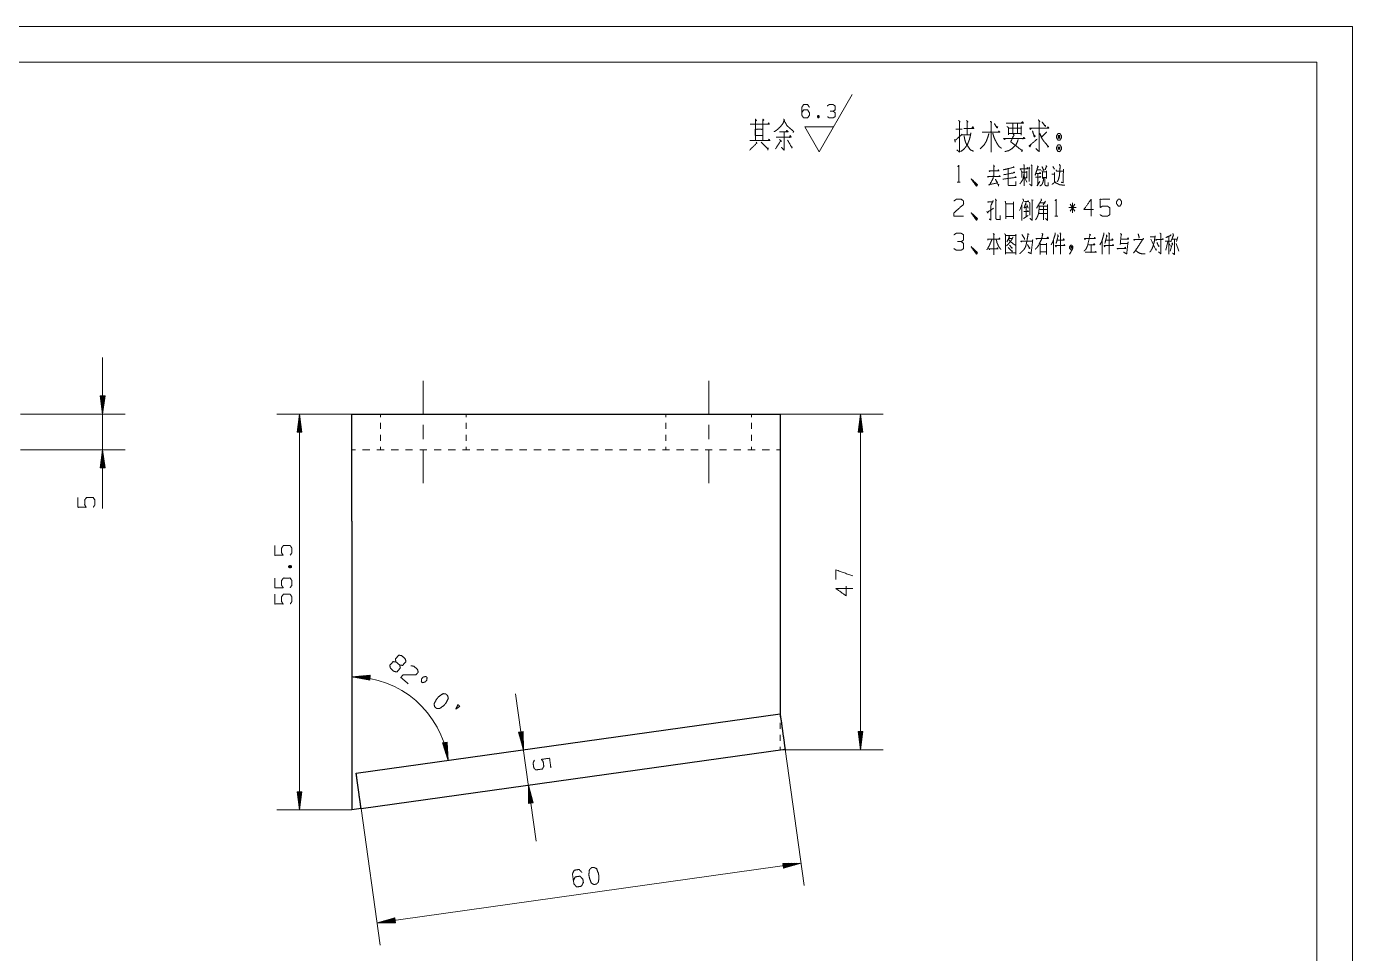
# Paper-space layout 'SHT2' of a CAD drawing. Header units: millimetres. Extents: x 0 to 420, y 0 to 297.
# Drawn here: x 234.2 to 420, y 167.1 to 297 of the extents above; entities that cross this region are included whole.
import ezdxf

# ---------------------------------------------------------------- set-up
doc = ezdxf.new("R2010")
doc.units = ezdxf.units.MM
doc.layers.add('101', color=7, linetype='Continuous', true_color=0xffffff)

psp = doc.layouts.new('SHT2')

# ---------------------------------------------------------------- linework, layer by layer
at = {"layer": '101', "color": 133, "linetype": 'Continuous', "lineweight": 18}
for p, q in [((420, 297), (0, 297)), ((420, 0), (420, 297)), ((415, 292), (25, 292)), ((415, 5), (415, 292))]:
    psp.add_line(p, q, dxfattribs=at)
at = {"layer": '101', "color": 43, "linetype": 'Continuous', "lineweight": 18}
for p, q in [((345.26, 279.45), (349.88, 287.45)), ((345.08, 284.54), (345.21, 284.21)), ((345.26, 279.45), (343.25, 282.95)), ((343.25, 282.95), (347.28, 282.95))]:
    psp.add_line(p, q, dxfattribs=at)
at = {"layer": '101', "color": 72, "linetype": 'Continuous', "lineweight": 18}
for p, q in [((364.4, 282.61), (365.3, 282.61)), ((365.3, 281.82), (366.44, 281.82)), ((374.64, 277.27), (374.78, 277.12)), ((374.69, 277.17), (374.69, 275.3)), ((374.97, 277.62), (375.12, 277.47)), ((378.01, 277.4), (378.22, 277)), ((364.61, 275.17), (365.04, 275.17)), ((373.68, 276.57), (374.36, 276.6)), ((374.04, 275.95), (374.36, 275.17)), ((377.87, 276.32), (378.18, 276.32)), ((373.68, 272.01), (373.68, 269.83)), ((374.25, 271.63), (374.25, 270.36)), ((374.37, 272.06), (374.55, 271.56)), ((375.01, 272.73), (375.26, 272.66)), ((376.12, 271.33), (377.22, 271.33)), ((376.23, 272.31), (376.92, 272.31)), ((377, 272.51), (376.67, 272.03)), ((381.26, 271.61), (380.25, 271.61)), ((381.08, 272.08), (380.43, 271.13)), ((380.43, 272.08), (381.1, 271.13)), ((380.74, 270.88), (380.74, 272.31)), ((373.88, 270.11), (374.53, 270.53)), ((376.08, 270.78), (377.2, 270.78)), ((378.27, 270.41), (378.7, 270.41)), ((369.64, 268), (369.82, 267.85)), ((369.73, 267.9), (369.73, 265.02)), ((394.24, 267.6), (394.24, 265.07)), ((378.11, 267.05), (378.11, 265.07)), ((384.94, 267.05), (384.94, 265.07)), ((391.65, 267.5), (392.32, 267.5)), ((393.77, 266.92), (394.53, 266.92)), ((394.1, 266.87), (393.84, 265.65)), ((394.28, 266.7), (394.49, 266.22)), ((394.76, 266.65), (394.44, 265.52)), ((394.67, 267.2), (395.45, 267.2)), ((394.69, 266.7), (394.83, 266.47)), ((395.27, 266.6), (395.67, 265.5)), ((395.52, 267.5), (395.34, 266.87)), ((270.9, 221.21), (271.32, 221.37))]:
    psp.add_line(p, q, dxfattribs=at)
at = {"layer": '101', "color": 22, "linetype": 'Continuous', "lineweight": 18}
for p, q in [((244.83, 250.62), (244.83, 229.45)), ((245.17, 245.22), (244.5, 245.22)), ((244.5, 245.22), (244.5, 245.19)), ((244.5, 245.22), (244.83, 242.68)), ((244.5, 245.22), (244.5, 245.19)), ((244.55, 245.22), (244.55, 244.8)), ((244.6, 245.22), (244.6, 244.42)), ((244.66, 245.22), (244.66, 244.03)), ((244.71, 245.22), (244.71, 243.65)), ((244.76, 245.22), (244.76, 243.26)), ((244.81, 245.22), (244.81, 242.87)), ((244.83, 242.68), (245.17, 245.22)), ((244.86, 245.22), (244.86, 242.87)), ((244.91, 245.22), (244.91, 243.26)), ((244.96, 245.22), (244.96, 243.65)), ((245.01, 245.22), (245.01, 244.03)), ((245.06, 245.22), (245.06, 244.42)), ((245.11, 245.22), (245.11, 244.8)), ((245.16, 245.22), (245.16, 245.19)), ((245.16, 245.22), (245.16, 245.19)), ((233.34, 242.68), (248.01, 242.68)), ((279.78, 242.68), (269.26, 242.68)), ((272.44, 242.68), (272.1, 240.14)), ((272.31, 240.14), (272.31, 241.72)), ((272.36, 240.14), (272.36, 242.1)), ((272.41, 240.14), (272.41, 242.49)), ((272.44, 187.2), (272.44, 242.68)), ((272.77, 240.14), (272.44, 242.68)), ((272.46, 240.14), (272.46, 242.49)), ((272.51, 240.14), (272.51, 242.1)), ((272.57, 240.14), (272.57, 241.72)), ((339.78, 242.68), (354.24, 242.68)), ((351.07, 242.68), (350.73, 240.14)), ((350.94, 240.14), (350.94, 241.72)), ((350.99, 240.14), (350.99, 242.1)), ((351.04, 240.14), (351.04, 242.49)), ((351.4, 240.14), (351.07, 242.68)), ((351.07, 195.63), (351.07, 242.68)), ((351.09, 240.14), (351.09, 242.49)), ((351.15, 240.14), (351.15, 242.1)), ((351.2, 240.14), (351.2, 241.72)), ((272.1, 240.14), (272.77, 240.14)), ((272.11, 240.14), (272.11, 240.17)), ((272.11, 240.14), (272.11, 240.17)), ((272.16, 240.14), (272.16, 240.56)), ((272.21, 240.14), (272.21, 240.95)), ((272.26, 240.14), (272.26, 241.33)), ((272.62, 240.14), (272.62, 241.33)), ((272.67, 240.14), (272.67, 240.95)), ((272.72, 240.14), (272.72, 240.56)), ((272.77, 240.14), (272.77, 240.17)), ((272.77, 240.14), (272.77, 240.17)), ((350.73, 240.14), (351.4, 240.14)), ((350.74, 240.14), (350.74, 240.17)), ((350.74, 240.14), (350.74, 240.17)), ((350.79, 240.14), (350.79, 240.56)), ((350.84, 240.14), (350.84, 240.95)), ((350.89, 240.14), (350.89, 241.33)), ((351.25, 240.14), (351.25, 241.33)), ((351.3, 240.14), (351.3, 240.95)), ((351.35, 240.14), (351.35, 240.56)), ((351.4, 240.14), (351.4, 240.17)), ((351.4, 240.14), (351.4, 240.17)), ((233.34, 237.68), (248.01, 237.68)), ((244.83, 237.68), (244.5, 235.14)), ((244.66, 235.14), (244.66, 236.33)), ((244.71, 235.14), (244.71, 236.72)), ((244.76, 235.14), (244.76, 237.1)), ((244.81, 235.14), (244.81, 237.49)), ((245.17, 235.14), (244.83, 237.68)), ((244.86, 235.14), (244.86, 237.49)), ((244.91, 235.14), (244.91, 237.1)), ((244.96, 235.14), (244.96, 236.72)), ((245.01, 235.14), (245.01, 236.33)), ((244.5, 235.14), (244.5, 235.17)), ((244.5, 235.14), (244.5, 235.17)), ((244.5, 235.14), (245.17, 235.14)), ((244.55, 235.14), (244.55, 235.56)), ((244.6, 235.14), (244.6, 235.95)), ((245.06, 235.14), (245.06, 235.95)), ((245.11, 235.14), (245.11, 235.56)), ((245.16, 235.14), (245.16, 235.17)), ((245.16, 235.14), (245.16, 235.17)), ((282.34, 206.07), (279.78, 205.86)), ((279.78, 205.86), (282.3, 205.4)), ((282.32, 205.71), (279.97, 205.82)), ((282.32, 205.76), (279.98, 205.87)), ((282.32, 205.81), (280.36, 205.91)), ((282.32, 205.66), (280.36, 205.75)), ((282.31, 205.61), (280.74, 205.69)), ((282.33, 205.87), (280.75, 205.94)), ((282.31, 205.56), (281.12, 205.62)), ((282.33, 205.92), (281.14, 205.97)), ((282.31, 205.51), (281.51, 205.55)), ((282.33, 205.97), (281.53, 206)), ((282.31, 205.46), (281.89, 205.48)), ((282.33, 206.02), (281.92, 206.04)), ((282.3, 205.41), (282.27, 205.41)), ((282.3, 205.41), (282.27, 205.41)), ((282.34, 206.07), (282.3, 206.07)), ((282.34, 206.07), (282.3, 206.07)), ((282.3, 205.4), (282.34, 206.07)), ((302.7, 203.49), (305.6, 182.81)), ((303.78, 198.19), (303.12, 198.09)), ((303.12, 198.09), (303.8, 195.63)), ((303.12, 198.09), (303.13, 198.06)), ((303.12, 198.09), (303.13, 198.06)), ((303.17, 198.1), (303.23, 197.69)), ((303.22, 198.11), (303.34, 197.31)), ((303.27, 198.12), (303.44, 196.94)), ((303.32, 198.12), (303.54, 196.56)), ((303.37, 198.13), (303.65, 196.19)), ((303.42, 198.14), (303.75, 195.81)), ((303.47, 198.14), (303.8, 195.82)), ((303.53, 198.15), (303.8, 196.21)), ((303.58, 198.16), (303.79, 196.6)), ((303.63, 198.17), (303.79, 196.99)), ((303.68, 198.17), (303.79, 197.38)), ((303.73, 198.18), (303.78, 197.77)), ((303.8, 195.63), (303.78, 198.19)), ((303.78, 198.19), (303.78, 198.15)), ((303.78, 198.19), (303.78, 198.15)), ((350.73, 198.17), (351.07, 195.63)), ((351.4, 198.17), (350.73, 198.17)), ((350.74, 198.17), (350.74, 198.14)), ((350.74, 198.17), (350.74, 198.14)), ((350.79, 198.17), (350.79, 197.75)), ((350.84, 198.17), (350.84, 197.37)), ((350.89, 198.17), (350.89, 196.98)), ((350.94, 198.17), (350.94, 196.6)), ((350.99, 198.17), (350.99, 196.21)), ((351.04, 198.17), (351.04, 195.83)), ((351.07, 195.63), (351.4, 198.17)), ((351.09, 198.17), (351.09, 195.83)), ((351.15, 198.17), (351.15, 196.21)), ((351.2, 198.17), (351.2, 196.6)), ((351.25, 198.17), (351.25, 196.98)), ((351.3, 198.17), (351.3, 197.37)), ((351.35, 198.17), (351.35, 197.75)), ((351.4, 198.17), (351.4, 198.14)), ((351.4, 198.17), (351.4, 198.14)), ((293.12, 196.7), (292.46, 196.58)), ((292.46, 196.58), (293.26, 194.14)), ((292.46, 196.58), (292.47, 196.55)), ((292.46, 196.58), (292.47, 196.55)), ((292.51, 196.59), (292.59, 196.18)), ((292.56, 196.6), (292.71, 195.81)), ((292.61, 196.61), (292.83, 195.44)), ((292.66, 196.62), (292.95, 195.07)), ((292.71, 196.62), (293.08, 194.7)), ((292.76, 196.63), (293.2, 194.33)), ((292.81, 196.64), (293.25, 194.34)), ((292.86, 196.65), (293.23, 194.73)), ((292.91, 196.66), (293.2, 195.11)), ((292.96, 196.67), (293.18, 195.5)), ((293.01, 196.68), (293.16, 195.89)), ((293.06, 196.69), (293.14, 196.28)), ((293.11, 196.7), (293.12, 196.67)), ((293.11, 196.7), (293.12, 196.67)), ((293.26, 194.14), (293.12, 196.7)), ((339.78, 195.63), (354.24, 195.63)), ((340.48, 195.73), (343.17, 176.58)), ((272.77, 189.74), (272.1, 189.74)), ((272.1, 189.74), (272.44, 187.2)), ((272.11, 189.74), (272.11, 189.71)), ((272.11, 189.74), (272.11, 189.71)), ((272.16, 189.74), (272.16, 189.32)), ((272.21, 189.74), (272.21, 188.94)), ((272.26, 189.74), (272.26, 188.55)), ((272.31, 189.74), (272.31, 188.16)), ((272.36, 189.74), (272.36, 187.78)), ((272.41, 189.74), (272.41, 187.39)), ((272.44, 187.2), (272.77, 189.74)), ((272.46, 189.74), (272.46, 187.39)), ((272.51, 189.74), (272.51, 187.78)), ((272.57, 189.74), (272.57, 188.16)), ((272.62, 189.74), (272.62, 188.55)), ((272.67, 189.74), (272.67, 188.94)), ((272.72, 189.74), (272.72, 189.32)), ((272.77, 189.74), (272.77, 189.71)), ((272.77, 189.74), (272.77, 189.71)), ((305.18, 188.2), (304.5, 190.67)), ((304.5, 190.67), (304.52, 188.11)), ((304.83, 188.15), (304.5, 190.48)), ((304.78, 188.15), (304.5, 190.09)), ((304.73, 188.14), (304.51, 189.7)), ((304.88, 188.16), (304.55, 190.49)), ((304.93, 188.17), (304.66, 190.11)), ((304.98, 188.18), (304.76, 189.74)), ((304.68, 188.13), (304.51, 189.31)), ((304.63, 188.13), (304.51, 188.92)), ((304.58, 188.12), (304.52, 188.53)), ((304.52, 188.11), (305.18, 188.2)), ((304.53, 188.11), (304.52, 188.14)), ((304.53, 188.11), (304.52, 188.14)), ((305.03, 188.18), (304.86, 189.36)), ((305.08, 188.19), (304.97, 188.99)), ((305.13, 188.2), (305.07, 188.61)), ((305.18, 188.2), (305.18, 188.24)), ((305.18, 188.2), (305.18, 188.24)), ((279.78, 187.2), (269.26, 187.2)), ((281.06, 187.38), (283.75, 168.23)), ((283.31, 171.37), (342.73, 179.72)), ((342.73, 179.72), (340.17, 179.7)), ((340.17, 179.7), (340.2, 179.7)), ((340.17, 179.7), (340.26, 179.04)), ((340.17, 179.7), (340.2, 179.7)), ((340.17, 179.65), (340.59, 179.7)), ((340.18, 179.6), (340.98, 179.71)), ((340.19, 179.54), (341.37, 179.71)), ((340.2, 179.44), (342.14, 179.72)), ((340.2, 179.49), (341.76, 179.71)), ((340.21, 179.39), (342.53, 179.72)), ((340.22, 179.34), (342.54, 179.67)), ((340.22, 179.29), (342.17, 179.57)), ((340.23, 179.24), (341.79, 179.46)), ((340.24, 179.19), (341.42, 179.36)), ((340.24, 179.14), (341.04, 179.25)), ((340.25, 179.09), (340.67, 179.15)), ((340.26, 179.04), (342.73, 179.72)), ((340.26, 179.04), (340.29, 179.05)), ((340.26, 179.04), (340.29, 179.05)), ((285.78, 172.06), (283.31, 171.37)), ((283.31, 171.37), (285.87, 171.39)), ((285.82, 171.75), (283.5, 171.42)), ((285.83, 171.7), (283.51, 171.37)), ((285.82, 171.8), (283.87, 171.53)), ((285.84, 171.65), (283.9, 171.38)), ((285.81, 171.85), (284.25, 171.63)), ((285.85, 171.6), (284.29, 171.38)), ((285.8, 171.9), (284.62, 171.74)), ((285.85, 171.55), (284.67, 171.38)), ((285.8, 171.95), (285, 171.84)), ((285.86, 171.5), (285.06, 171.39)), ((285.79, 172), (285.37, 171.94)), ((285.87, 171.45), (285.45, 171.39)), ((285.78, 172.05), (285.75, 172.05)), ((285.78, 172.05), (285.75, 172.05)), ((285.87, 171.39), (285.78, 172.06)), ((285.87, 171.4), (285.84, 171.39)), ((285.87, 171.4), (285.84, 171.39))]:
    psp.add_line(p, q, dxfattribs=at)
at = {"layer": '101', "color": 72, "linetype": 'Continuous', "lineweight": 25}
for p, q in [((279.78, 242.68), (339.78, 242.68)), ((279.78, 227.68), (279.78, 187.2)), ((339.78, 227.68), (339.78, 200.68)), ((280.37, 192.33), (339.78, 200.68)), ((281.06, 187.38), (340.48, 195.73)), ((281.06, 187.38), (279.78, 187.2))]:
    psp.add_line(p, q, dxfattribs=at)
at = {"layer": '101', "color": 53, "linetype": 'Continuous', "lineweight": 18}
for p, q in [((283.78, 242.68), (283.78, 242.26)), ((295.78, 242.26), (295.78, 242.68)), ((323.78, 242.68), (323.78, 242.26)), ((335.78, 242.26), (335.78, 242.68)), ((283.78, 241.43), (283.78, 240.6)), ((283.78, 239.76), (283.78, 238.93)), ((295.78, 240.6), (295.78, 241.43)), ((295.78, 238.93), (295.78, 239.76)), ((323.78, 241.43), (323.78, 240.6)), ((323.78, 239.76), (323.78, 238.93)), ((335.78, 240.6), (335.78, 241.43)), ((335.78, 238.93), (335.78, 239.76)), ((283.78, 238.1), (283.78, 237.68)), ((295.78, 237.68), (295.78, 238.1)), ((323.78, 238.1), (323.78, 237.68)), ((335.78, 237.68), (335.78, 238.1)), ((280.28, 237.68), (279.78, 237.68)), ((282.28, 237.68), (281.28, 237.68)), ((284.28, 237.68), (283.28, 237.68)), ((286.28, 237.68), (285.28, 237.68)), ((288.28, 237.68), (287.28, 237.68)), ((290.28, 237.68), (289.28, 237.68)), ((292.28, 237.68), (291.28, 237.68)), ((294.28, 237.68), (293.28, 237.68)), ((296.28, 237.68), (295.28, 237.68)), ((298.28, 237.68), (297.28, 237.68)), ((300.28, 237.68), (299.28, 237.68)), ((302.28, 237.68), (301.28, 237.68)), ((304.28, 237.68), (303.28, 237.68)), ((306.28, 237.68), (305.28, 237.68)), ((308.28, 237.68), (307.28, 237.68)), ((310.28, 237.68), (309.28, 237.68)), ((312.28, 237.68), (311.28, 237.68)), ((314.28, 237.68), (313.28, 237.68)), ((316.28, 237.68), (315.28, 237.68)), ((318.28, 237.68), (317.28, 237.68)), ((320.28, 237.68), (319.28, 237.68)), ((322.28, 237.68), (321.28, 237.68)), ((324.28, 237.68), (323.28, 237.68)), ((326.28, 237.68), (325.28, 237.68)), ((328.28, 237.68), (327.28, 237.68)), ((330.28, 237.68), (329.28, 237.68)), ((332.28, 237.68), (331.28, 237.68)), ((334.28, 237.68), (333.28, 237.68)), ((336.28, 237.68), (335.28, 237.68)), ((338.28, 237.68), (337.28, 237.68)), ((339.78, 237.68), (339.28, 237.68)), ((339.78, 200.68), (339.78, 200.26)), ((339.78, 199.42), (339.78, 198.58)), ((339.78, 197.74), (339.78, 196.89)), ((339.78, 196.05), (339.78, 195.63))]:
    psp.add_line(p, q, dxfattribs=at)
at = {"layer": '101', "color": 151, "linetype": 'Continuous', "lineweight": 18}
for p, q in [((289.78, 239.18), (289.78, 241.18)), ((329.78, 239.18), (329.78, 241.18))]:
    psp.add_line(p, q, dxfattribs=at)
at = {"layer": '101', "color": 22, "linetype": 'Continuous', "lineweight": 18}
psp.add_arc((279.78, 192.25), 13.61, 8, 90, dxfattribs=at)
at = {"layer": '101', "color": 43, "linetype": 'Continuous', "lineweight": 18}
for points, knots in [([(342.83, 284.93), (343.08, 285.31), (343.63, 285.31), (343.89, 284.93), (343.89, 284.56), (343.63, 284.19), (343.08, 284.19), (342.83, 284.56), (342.83, 285.68), (343.08, 286.06), (343.63, 286.06), (343.89, 285.68)], [0, 0, 0.076963, 0.169763, 0.248074, 0.312018, 0.39033, 0.48313, 0.560092, 0.751926, 0.828889, 0.921689, 1, 1]), ([(345.08, 284.21), (345.21, 284.21), (345.28, 284.38), (345.21, 284.54), (345.08, 284.54), (345.01, 284.38), (345.08, 284.21), (345.21, 284.54)], [0, 0, 0.093983, 0.236792, 0.365957, 0.45994, 0.589105, 0.731914, 1, 1]), ([(347.21, 285.13), (347.48, 285.31), (347.48, 285.88), (347.21, 286.06), (346.67, 286.06), (346.4, 285.88)], [0, 0, 0.153872, 0.429849, 0.583721, 0.846128, 1, 1]), ([(346.42, 284.36), (346.67, 284.19), (347.21, 284.19), (347.48, 284.36), (347.48, 284.93), (347.21, 285.13), (346.81, 285.13)], [0, 0, 0.12412, 0.343693, 0.472448, 0.703377, 0.836727, 1, 1])]:
    psp.add_open_spline(points, degree=1, knots=knots, dxfattribs=at)
at = {"layer": '101', "color": 72, "linetype": 'Continuous', "lineweight": 18}
for points, knots in [([(336.3, 284.01), (336.49, 283.86), (336.33, 283.71), (336.33, 284.01), (336.33, 281.01), (336.33, 283.3), (335.56, 283.3), (338.29, 283.3), (337.37, 283.3), (337.37, 283.98), (337.37, 281.01), (337.37, 282.59), (336.3, 282.59), (336.3, 281.73), (337.37, 281.73), (337.37, 281.01), (335.51, 281.01), (338.37, 281.01), (338.24, 281.2), (338.11, 281.01)], [0, 0, 0.009717, 0.01862, 0.030836, 0.152989, 0.24613, 0.277436, 0.388627, 0.426411, 0.453896, 0.574522, 0.638652, 0.681834, 0.716953, 0.760134, 0.789145, 0.864711, 0.9813, 0.99065, 1, 1]), ([(337.39, 283.79), (337.52, 283.9), (337.37, 284.01)], [0, 0, 0.471535, 1, 1]), ([(338.05, 283.3), (338.19, 283.49), (338.27, 283.3)], [0, 0, 0.529971, 1, 1]), ([(340.28, 284.01), (340.44, 283.86), (340.36, 283.9), (340.2, 283.45), (339.93, 283.08), (339.61, 282.74), (339.32, 282.48), (338.95, 282.25)], [0, 0, 0.086309, 0.12102, 0.309421, 0.490705, 0.673783, 0.828666, 1, 1]), ([(340.33, 283.79), (340.54, 283.49), (340.73, 283.11), (341.1, 282.78), (341.55, 282.4), (341.68, 282.29), (341.71, 282.29), (341.6, 282.14)], [0, 0, 0.16272, 0.348027, 0.570218, 0.82989, 0.906889, 0.918635, 1, 1]), ([(364.8, 283.85), (365.01, 283.62), (364.91, 283.77), (364.91, 279.42), (364.53, 279.72)], [0, 0, 0.058118, 0.092648, 0.910296, 1, 1]), ([(365.52, 282.72), (366.92, 282.72), (366.79, 282.98), (366.66, 282.76)], [0, 0, 0.716779, 0.866782, 1, 1]), ([(365.91, 283.85), (366.15, 283.62), (366.02, 283.7), (366.02, 281.86)], [0, 0, 0.141493, 0.207198, 1, 1]), ([(369.22, 283.7), (369.46, 283.58), (369.35, 283.62), (369.35, 279.38), (369.35, 282.2), (368.08, 282.2), (370.57, 282.2), (370.44, 282.38), (370.39, 282.2)], [0, 0, 0.022711, 0.032398, 0.397208, 0.639339, 0.748898, 0.963454, 0.983224, 1, 1]), ([(369.83, 283.4), (370.2, 282.76), (370.28, 282.91), (370.1, 282.98)], [0, 0, 0.665998, 0.819289, 1, 1]), ([(371.47, 283.47), (373.88, 283.47), (373.75, 283.66), (373.59, 283.47)], [0, 0, 0.83535, 0.914861, 1, 1]), ([(371.6, 282.98), (371.81, 282.8), (371.81, 281.82), (371.81, 282.01), (373.59, 282.01), (373.59, 281.75), (373.59, 283.06), (373.59, 282.76), (371.73, 282.76), (372.4, 282.76), (372.4, 283.43), (372.4, 282.01), (373.06, 282.01), (373.06, 283.4)], [0, 0, 0.024062, 0.106928, 0.122865, 0.273836, 0.296148, 0.407699, 0.433196, 0.590928, 0.647259, 0.704628, 0.82574, 0.882075, 1, 1]), ([(374.99, 282.72), (374.86, 282.57), (374.78, 282.76), (377.43, 282.76), (377.35, 282.95), (377.24, 282.76)], [0, 0, 0.057617, 0.116242, 0.879371, 0.937997, 1, 1]), ([(375.97, 283.92), (376.18, 283.66), (376.1, 283.81), (376.1, 279.46), (375.6, 279.91)], [0, 0, 0.060994, 0.091683, 0.877914, 1, 1]), ([(376.5, 283.62), (376.98, 282.98), (377.01, 283.1), (376.79, 283.13)], [0, 0, 0.706379, 0.80892, 1, 1]), ([(336.44, 280.79), (336.54, 280.6), (336.52, 280.68), (335.51, 279.66)], [0, 0, 0.125001, 0.171159, 1, 1]), ([(337.13, 280.79), (338.11, 279.81), (338.11, 280), (338.05, 279.66)], [0, 0, 0.723289, 0.821343, 1, 1]), ([(339.72, 281.16), (339.96, 280.9), (339.9, 281.01), (339.16, 279.85)], [0, 0, 0.190889, 0.257814, 1, 1]), ([(339.24, 281.5), (341.34, 281.5), (341.2, 281.73), (341.07, 281.43)], [0, 0, 0.780475, 0.877786, 1, 1]), ([(339.72, 282.25), (340.91, 282.25), (340.73, 282.44), (340.59, 282.25)], [0, 0, 0.707431, 0.863851, 1, 1]), ([(340.33, 282.25), (340.33, 279.66), (339.96, 280.08)], [0, 0, 0.823415, 1, 1]), ([(340.83, 281.09), (341.44, 280), (341.47, 280.15), (341.42, 279.93)], [0, 0, 0.764772, 0.858208, 1, 1]), ([(364.24, 281.15), (364.32, 280.81), (364.27, 281), (365.3, 281.9)], [0, 0, 0.181314, 0.283204, 1, 1]), ([(366.52, 282.08), (366.42, 281.56), (366.31, 281.15), (366.18, 280.81), (366.02, 280.43), (365.75, 280.06), (365.49, 279.76), (365.06, 279.46)], [0, 0, 0.172187, 0.309106, 0.425674, 0.556628, 0.704264, 0.832974, 1, 1]), ([(365.57, 281.67), (365.62, 281.41), (365.67, 281.11), (365.78, 280.77), (365.94, 280.43), (366.44, 279.72), (366.87, 279.53)], [0, 0, 0.101602, 0.217193, 0.351409, 0.492973, 0.824035, 1, 1]), ([(369.04, 282.01), (368.9, 281.48), (368.66, 280.88), (368.4, 280.43), (367.82, 279.87)], [0, 0, 0.214894, 0.471149, 0.678422, 1, 1]), ([(369.59, 282.05), (369.7, 281.63), (369.91, 281.11), (370.18, 280.62), (370.47, 280.17), (370.79, 279.95)], [0, 0, 0.172226, 0.401198, 0.625591, 0.842425, 1, 1]), ([(371.39, 281.3), (371.26, 281.15), (371.13, 281.3), (374.09, 281.3), (373.94, 281.48), (373.8, 281.22)], [0, 0, 0.051202, 0.102398, 0.861893, 0.924787, 1, 1]), ([(373.14, 281.18), (373.06, 280.88), (372.82, 280.4), (372.32, 279.91), (371.84, 279.61), (371.26, 279.46)], [0, 0, 0.114106, 0.313645, 0.571349, 0.778588, 1, 1]), ([(372.45, 281.9), (372.64, 281.75), (372.56, 281.82), (372.11, 280.85), (373.7, 279.61), (373.75, 279.72), (373.64, 279.42)], [0, 0, 0.0615, 0.089678, 0.366513, 0.885943, 0.917996, 1, 1]), ([(374.94, 280.47), (374.8, 280.13), (374.67, 280.25), (375.81, 281.22)], [0, 0, 0.17804, 0.263414, 1, 1]), ([(375.15, 282.38), (375.41, 281.52), (375.55, 281.63), (375.36, 281.82)], [0, 0, 0.673366, 0.803128, 1, 1]), ([(377.14, 282.23), (376.42, 281.48), (376.16, 282.05), (376.42, 281.41), (376.66, 281.03), (376.93, 280.7), (377.38, 280.17), (377.43, 280.17), (377.24, 280.1)], [0, 0, 0.248756, 0.397959, 0.563615, 0.670262, 0.773237, 0.939249, 0.951975, 1, 1]), ([(378.99, 282.01), (378.75, 282.01), (378.54, 281.71), (378.54, 281.37), (378.75, 281.07), (378.99, 281.07), (379.2, 281.37), (379.2, 281.71), (378.99, 282.01)], [0, 0, 0.090997, 0.231138, 0.359859, 0.5, 0.590997, 0.731138, 0.859859, 1, 1]), ([(378.75, 281.37), (378.99, 281.37), (378.75, 281.71), (378.75, 281.37)], [0, 0, 0.241143, 0.658886, 1, 1]), ([(378.99, 281.37), (378.99, 281.71), (378.75, 281.71)], [0, 0, 0.585848, 1, 1]), ([(379.2, 280.1), (378.99, 280.43), (378.75, 280.43), (378.54, 280.1), (378.54, 279.8), (378.75, 279.46), (378.99, 279.46), (379.2, 279.8), (379.2, 280.1)], [0, 0, 0.149202, 0.238503, 0.387705, 0.5, 0.649202, 0.738503, 0.887705, 1, 1]), ([(378.75, 280.1), (378.75, 279.8), (378.99, 279.8)], [0, 0, 0.557031, 1, 1]), ([(378.99, 280.1), (378.75, 280.1), (378.99, 279.8), (378.99, 280.1)], [0, 0, 0.25879, 0.674573, 1, 1]), ([(364.68, 277.35), (364.83, 277.55), (364.83, 275.17)], [0, 0, 0.093489, 1, 1]), ([(369.7, 277.57), (369.82, 277.4), (369.73, 277.47), (369.73, 276), (368.87, 276), (370.62, 276), (370.53, 276.1), (370.42, 275.97)], [0, 0, 0.045421, 0.069989, 0.382585, 0.566135, 0.936977, 0.965262, 1, 1]), ([(369.22, 276.77), (369.13, 276.67), (369.08, 276.77), (370.46, 276.77), (370.37, 276.9), (370.3, 276.77)], [0, 0, 0.069428, 0.128326, 0.845633, 0.925284, 1, 1]), ([(372.49, 277.4), (372.57, 277.22), (372.52, 277.27), (371.09, 276.92), (371.74, 277.07), (371.74, 274.87), (371.78, 274.72), (371.87, 274.7), (372.82, 274.7), (372.82, 275.27)], [0, 0, 0.030685, 0.042094, 0.272775, 0.377791, 0.722125, 0.746248, 0.760618, 0.910004, 1, 1]), ([(373.56, 277.05), (373.51, 276.92), (373.42, 277.07), (374.5, 277.07), (374.43, 277.22), (374.37, 277.07)], [0, 0, 0.079268, 0.180887, 0.810306, 0.907124, 1, 1]), ([(373.93, 277.65), (374, 277.52), (374, 274.67)], [0, 0, 0.047982, 1, 1]), ([(375.05, 277.52), (375.05, 274.67), (374.73, 274.92)], [0, 0, 0.875682, 1, 1]), ([(375.84, 277.47), (375.98, 277.3), (375.91, 277.37), (375.54, 276.17), (375.78, 276.92), (376.31, 276.92)], [0, 0, 0.077471, 0.112963, 0.545478, 0.817423, 1, 1]), ([(376.49, 277.4), (376.72, 276.82), (376.77, 276.9), (376.63, 277.07)], [0, 0, 0.661535, 0.759644, 1, 1]), ([(377.07, 277.5), (377.16, 277.35), (377.13, 277.42), (376.92, 276.9)], [0, 0, 0.211487, 0.312214, 1, 1]), ([(378.45, 276.9), (378.56, 276.72), (379.47, 276.72)], [0, 0, 0.182106, 1, 1]), ([(378.91, 277.65), (379.05, 277.5), (379.01, 277.15), (378.98, 276.67), (378.91, 276), (378.77, 275.5), (378.61, 275.22)], [0, 0, 0.08083, 0.218768, 0.405544, 0.671672, 0.875424, 1, 1]), ([(379.49, 277), (379.44, 275.12), (379.17, 275.17)], [0, 0, 0.874254, 1, 1]), ([(366.7, 275.45), (367.3, 274.82), (367.16, 274.82), (366.55, 275.67), (367.3, 274.6), (367.46, 274.82), (366.55, 275.67)], [0, 0, 0.178024, 0.207055, 0.420793, 0.68903, 0.745609, 1, 1]), ([(368.99, 275.97), (368.92, 275.9), (368.87, 276)], [0, 0, 0.476595, 1, 1]), ([(369.7, 275.85), (369.15, 274.82), (368.99, 274.82), (370.24, 275.07), (369.96, 275.6), (370.4, 274.77), (370.42, 274.92), (370.39, 274.6)], [0, 0, 0.252055, 0.286554, 0.564058, 0.693385, 0.896345, 0.929102, 1, 1]), ([(371, 275.6), (372.84, 275.85), (372.77, 275.97), (372.66, 275.85)], [0, 0, 0.857791, 0.924199, 1, 1]), ([(371.11, 276.22), (372.68, 276.52), (372.57, 276.6), (372.45, 276.47)], [0, 0, 0.839681, 0.90778, 1, 1]), ([(373.97, 276.35), (373.9, 275.97), (373.86, 275.75), (373.79, 275.55), (373.61, 275.25), (373.53, 275.12), (373.38, 274.95)], [0, 0, 0.246546, 0.393701, 0.530761, 0.755721, 0.854643, 1, 1]), ([(373.56, 276.8), (373.67, 276.65), (373.67, 275.82)], [0, 0, 0.182103, 1, 1]), ([(374.36, 276.72), (374.36, 275.75), (374.2, 275.9)], [0, 0, 0.816829, 1, 1]), ([(375.57, 275.9), (376.31, 275.9), (376.21, 276), (376.12, 275.87)], [0, 0, 0.71297, 0.852965, 1, 1]), ([(375.66, 276.42), (376.3, 276.42), (376.21, 276.55), (376.14, 276.42)], [0, 0, 0.682009, 0.846089, 1, 1]), ([(375.89, 276.4), (375.89, 274.87), (375.8, 274.65), (376.16, 275.27)], [0, 0, 0.613744, 0.711026, 1, 1]), ([(376.7, 275.77), (376.7, 275.5), (376.63, 275.22), (376.53, 274.95), (376.4, 274.77), (376.17, 274.65)], [0, 0, 0.206834, 0.420393, 0.64207, 0.803267, 1, 1]), ([(376.46, 276.82), (376.54, 276.67), (376.54, 275.72), (376.54, 275.85), (377.13, 275.85), (377.13, 275.72), (377.13, 276.77), (377.13, 276.65), (376.53, 276.65)], [0, 0, 0.046631, 0.301098, 0.334579, 0.490817, 0.524299, 0.805552, 0.839034, 1, 1]), ([(376.9, 275.77), (376.9, 274.82), (376.97, 274.72), (377.11, 274.67), (377.37, 274.67), (377.37, 275.15)], [0, 0, 0.48405, 0.546451, 0.622883, 0.75797, 1, 1]), ([(378.25, 276.55), (378.25, 275.3), (378.24, 275.15), (378.1, 275.02), (377.9, 274.87)], [0, 0, 0.681074, 0.763374, 0.866199, 1, 1]), ([(378.31, 275.27), (378.43, 275.07), (378.61, 275), (378.8, 274.9), (378.98, 274.82), (379.17, 274.8), (379.42, 274.77), (379.67, 274.77)], [0, 0, 0.153716, 0.279195, 0.422094, 0.547599, 0.675719, 0.838258, 1, 1]), ([(364.15, 272.56), (364.47, 272.78), (365.16, 272.78), (365.5, 272.56), (365.5, 272.08), (364.14, 270.88), (364.15, 270.41), (365.5, 270.41)], [0, 0, 0.069694, 0.192979, 0.265274, 0.350229, 0.674738, 0.759752, 1, 1]), ([(368.76, 271.06), (368.9, 270.86), (368.83, 270.96), (369.7, 271.53)], [0, 0, 0.174096, 0.261152, 1, 1]), ([(369.01, 272.46), (368.97, 272.36), (368.88, 272.41), (369.63, 272.41)], [0, 0, 0.111652, 0.218549, 1, 1]), ([(369.66, 272.63), (369.33, 271.93), (369.33, 269.88), (369.08, 270.01)], [0, 0, 0.250151, 0.910671, 1, 1]), ([(369.94, 272.81), (370.12, 272.61), (370.03, 272.66), (370.03, 270.13), (370.05, 270.01), (370.21, 269.93), (370.62, 269.93), (370.62, 270.51)], [0, 0, 0.0639, 0.088211, 0.692702, 0.722924, 0.765028, 0.862346, 1, 1]), ([(371.34, 272.51), (371.41, 272.18), (371.41, 270.06), (371.41, 270.38), (372.5, 270.38), (372.5, 270.06), (372.5, 272.41), (372.5, 272.16), (371.43, 272.16)], [0, 0, 0.0422, 0.311813, 0.353049, 0.49209, 0.533325, 0.831486, 0.863204, 1, 1]), ([(373.35, 271.23), (373.9, 272.66), (373.81, 272.81), (373.79, 272.83)], [0, 0, 0.881768, 0.982305, 1, 1]), ([(374.27, 272.41), (374, 271.58), (374.46, 271.78)], [0, 0, 0.633567, 1, 1]), ([(374.02, 272.46), (374.62, 272.46), (374.55, 272.58), (374.46, 272.46)], [0, 0, 0.66949, 0.829474, 1, 1]), ([(374.69, 272.36), (374.8, 272.26), (374.8, 270.58)], [0, 0, 0.080053, 1, 1]), ([(375.13, 272.66), (375.13, 269.81), (374.8, 270.11)], [0, 0, 0.863559, 1, 1]), ([(375.94, 272.01), (376.07, 271.83), (376.07, 271.33), (376.05, 271.11), (376.03, 270.96), (375.98, 270.73), (375.91, 270.51), (375.82, 270.28), (375.73, 270.13), (375.59, 269.91)], [0, 0, 0.095695, 0.318944, 0.419716, 0.487156, 0.590371, 0.695675, 0.80361, 0.88135, 1, 1]), ([(376.37, 272.86), (376.42, 272.66), (375.71, 271.53)], [0, 0, 0.13473, 1, 1]), ([(376.08, 271.83), (377.25, 271.83), (377.25, 272.03), (377.25, 269.83), (376.97, 270.11)], [0, 0, 0.294511, 0.345, 0.900411, 1, 1]), ([(376.61, 271.81), (376.7, 271.83), (376.7, 269.91)], [0, 0, 0.045545, 1, 1]), ([(378.34, 272.58), (378.48, 272.78), (378.48, 270.41)], [0, 0, 0.093497, 1, 1]), ([(383.71, 271.36), (382.37, 271.36), (383.37, 272.78), (383.37, 270.41)], [0, 0, 0.245868, 0.565295, 1, 1]), ([(384.62, 270.63), (384.96, 270.41), (385.65, 270.41), (385.99, 270.63), (385.99, 271.58), (385.65, 271.83), (384.96, 271.83), (384.62, 271.61), (384.62, 272.78), (385.99, 272.78)], [0, 0, 0.062231, 0.168346, 0.230572, 0.376815, 0.441263, 0.547378, 0.609609, 0.790489, 1, 1]), ([(387.18, 271.83), (387.41, 271.83), (387.63, 272.16), (387.63, 272.48), (387.41, 272.81), (387.18, 272.81), (386.95, 272.48), (386.95, 272.16), (387.18, 271.83)], [0, 0, 0.085681, 0.230394, 0.351585, 0.496291, 0.581973, 0.730387, 0.851579, 1, 1]), ([(366.7, 270.68), (367.3, 270.06), (367.16, 270.06), (366.55, 270.91), (367.3, 269.83), (367.46, 270.06), (366.55, 270.91)], [0, 0, 0.178024, 0.207055, 0.420793, 0.68903, 0.745609, 1, 1]), ([(373.93, 271.06), (374.6, 271.06), (374.5, 271.21), (374.43, 271.06)], [0, 0, 0.657714, 0.837599, 1, 1]), ([(365.16, 266.85), (365.5, 267.07), (365.5, 267.8), (365.16, 268.02), (364.47, 268.02), (364.14, 267.8)], [0, 0, 0.153873, 0.429854, 0.583727, 0.846127, 1, 1]), ([(371.25, 267.95), (371.39, 267.82), (371.39, 265.12), (371.39, 265.3), (372.84, 265.3), (372.84, 265.05), (372.84, 267.9), (372.84, 267.72), (371.39, 267.72)], [0, 0, 0.020434, 0.312723, 0.331668, 0.488566, 0.515629, 0.824157, 0.843101, 1, 1]), ([(371.85, 267.6), (371.97, 267.47), (371.92, 267.52), (371.58, 266.82)], [0, 0, 0.171544, 0.242624, 1, 1]), ([(374.44, 267.95), (374.64, 267.87), (374.53, 267.9), (374.37, 266.92), (374.27, 266.45), (374.18, 266.12), (373.95, 265.72), (373.63, 265.42), (373.38, 265.15)], [0, 0, 0.061342, 0.093412, 0.384206, 0.527463, 0.626604, 0.762388, 0.89111, 1, 1]), ([(373.68, 267.85), (374.04, 267.25), (374.06, 267.35), (374.02, 267.17)], [0, 0, 0.713173, 0.817169, 1, 1]), ([(376.46, 268), (376.65, 267.9), (376.58, 267.9), (376.42, 267.17), (376.03, 266.37), (375.8, 266.02), (375.55, 265.77)], [0, 0, 0.081217, 0.107483, 0.383261, 0.713747, 0.869305, 1, 1]), ([(378.31, 268.07), (378.34, 267.9), (378.1, 267.12), (378.01, 266.82), (377.9, 266.65), (377.78, 266.42)], [0, 0, 0.10108, 0.561689, 0.738768, 0.854618, 1, 1]), ([(378.68, 267.82), (378.8, 267.55), (378.73, 267.65), (378.48, 266.6)], [0, 0, 0.200665, 0.282159, 1, 1]), ([(379, 268.07), (379.14, 267.9), (379.07, 267.97), (379.07, 265.07)], [0, 0, 0.069701, 0.101636, 1, 1]), ([(383.13, 267.9), (383.29, 267.77), (383.23, 267.87), (382.88, 266.32), (382.67, 265.82), (382.38, 265.52)], [0, 0, 0.070726, 0.11029, 0.666029, 0.85589, 1, 1]), ([(385.14, 268.07), (385.17, 267.9), (384.93, 267.12), (384.84, 266.82), (384.73, 266.65), (384.61, 266.42)], [0, 0, 0.10108, 0.561696, 0.738768, 0.854618, 1, 1]), ([(385.51, 267.82), (385.63, 267.55), (385.56, 267.65), (385.31, 266.6)], [0, 0, 0.200663, 0.282157, 1, 1]), ([(385.83, 268.07), (385.97, 267.9), (385.9, 267.97), (385.9, 265.07)], [0, 0, 0.069694, 0.101621, 1, 1]), ([(387.5, 267.97), (387.66, 267.85), (387.59, 267.87), (387.45, 266.45), (387.47, 266.57), (388.53, 266.57), (388.55, 266.82), (388.35, 265.12), (387.93, 265.37)], [0, 0, 0.037815, 0.051829, 0.319485, 0.34308, 0.541305, 0.588147, 0.907967, 1, 1]), ([(389.96, 267.95), (390.11, 267.42), (390.13, 267.47), (390.06, 267.35)], [0, 0, 0.736111, 0.807283, 1, 1]), ([(392.34, 267.65), (392.21, 266.77), (392.18, 266.65), (392.11, 266.45), (392.06, 266.22), (391.97, 266.02), (391.9, 265.82), (391.81, 265.7), (391.72, 265.52), (391.58, 265.35)], [0, 0, 0.358971, 0.411736, 0.497899, 0.591801, 0.680619, 0.766789, 0.828975, 0.908613, 1, 1]), ([(392.99, 268.05), (393.13, 267.95), (393.13, 265.15), (392.83, 265.4)], [0, 0, 0.051476, 0.883808, 1, 1]), ([(394.53, 267.87), (394.53, 267.72), (393.84, 267.42)], [0, 0, 0.166324, 1, 1]), ([(394.83, 268), (394.91, 267.75), (394.53, 266.8)], [0, 0, 0.205283, 1, 1]), ([(364.15, 265.87), (364.47, 265.65), (365.16, 265.65), (365.5, 265.87), (365.5, 266.6), (365.16, 266.85), (364.65, 266.85)], [0, 0, 0.124125, 0.343694, 0.47245, 0.703383, 0.836739, 1, 1]), ([(366.7, 265.92), (367.3, 265.3), (367.16, 265.3), (366.55, 266.15), (367.3, 265.07), (367.46, 265.3), (366.55, 266.15)], [0, 0, 0.178024, 0.207055, 0.420793, 0.68903, 0.745609, 1, 1]), ([(369.48, 267.17), (369.38, 266.95), (369.29, 266.72), (369.2, 266.52), (369.08, 266.25), (368.97, 266.07), (368.88, 265.85), (368.74, 265.7)], [0, 0, 0.149555, 0.294902, 0.426369, 0.607682, 0.730711, 0.876058, 1, 1]), ([(368.9, 267.07), (368.87, 267.2), (370.58, 267.2), (370.53, 267.37), (370.42, 267.2)], [0, 0, 0.058205, 0.82639, 0.908321, 1, 1]), ([(369.13, 265.7), (369.06, 265.82), (370.33, 265.82), (370.23, 265.97), (370.14, 265.85)], [0, 0, 0.081928, 0.80788, 0.912671, 1, 1]), ([(370.03, 267.2), (370.12, 267), (370.17, 266.72), (370.28, 266.47), (370.39, 266.2), (370.55, 265.97), (370.72, 265.75)], [0, 0, 0.134413, 0.306578, 0.473533, 0.65472, 0.824116, 1, 1]), ([(371.85, 267.27), (372.31, 267.27), (372.43, 267.5), (372.24, 267.12), (371.99, 266.8), (371.78, 266.52), (371.5, 266.25)], [0, 0, 0.200767, 0.312947, 0.497481, 0.675944, 0.827663, 1, 1]), ([(371.76, 266.02), (372.31, 265.47), (372.34, 265.55), (372.26, 265.4)], [0, 0, 0.751299, 0.831528, 1, 1]), ([(371.81, 267.15), (372.03, 266.87), (372.33, 266.65), (372.57, 266.45), (372.8, 266.35)], [0, 0, 0.268913, 0.55958, 0.805956, 1, 1]), ([(371.92, 266.37), (372.27, 265.97), (372.31, 266.02), (372.24, 265.87)], [0, 0, 0.70158, 0.782057, 1, 1]), ([(373.68, 266.92), (373.6, 266.8), (373.51, 266.9), (375.13, 266.9), (375.19, 267.12), (374.96, 265.17), (374.55, 265.35)], [0, 0, 0.033646, 0.06298, 0.420372, 0.471179, 0.902721, 1, 1]), ([(374.44, 266.45), (374.76, 265.9), (374.78, 266), (374.69, 265.85)], [0, 0, 0.697444, 0.808911, 1, 1]), ([(375.82, 267.3), (375.75, 267.17), (375.64, 267.3), (377.41, 267.3), (377.29, 267.5), (377.16, 267.3)], [0, 0, 0.056417, 0.120815, 0.815216, 0.907608, 1, 1]), ([(376.24, 266.65), (376.24, 265.05), (376.24, 265.42), (377.11, 265.42), (377.11, 265.05), (377.11, 266.65), (377.11, 266.45), (376.21, 266.45)], [0, 0, 0.270383, 0.333753, 0.480115, 0.543484, 0.813868, 0.847664, 1, 1]), ([(378.48, 266.3), (378.45, 266.12), (378.36, 266.3), (379.69, 266.3), (379.6, 266.45), (379.56, 266.32)], [0, 0, 0.089083, 0.186895, 0.848314, 0.935177, 1, 1]), ([(378.61, 267.07), (379.6, 267.07), (379.53, 267.25), (379.44, 267.07)], [0, 0, 0.720078, 0.857391, 1, 1]), ([(380.66, 265.72), (380.51, 265.72), (380.35, 265.92), (380.35, 266.15), (380.51, 266.35), (380.66, 266.35), (380.81, 266.15), (380.81, 265.92), (380.35, 265.07)], [0, 0, 0.057341, 0.16098, 0.252232, 0.355877, 0.413219, 0.516864, 0.608116, 1, 1]), ([(380.51, 265.92), (380.66, 265.92), (380.51, 266.15), (380.51, 265.92)], [0, 0, 0.223671, 0.644056, 1, 1]), ([(380.66, 265.92), (380.66, 266.15), (380.51, 266.15)], [0, 0, 0.614104, 1, 1]), ([(382.61, 267.27), (382.53, 267.15), (382.42, 267.27), (383.99, 267.27), (383.87, 267.42), (383.78, 267.27)], [0, 0, 0.067779, 0.140352, 0.836821, 0.922914, 1, 1]), ([(383, 266.42), (383.87, 266.42), (383.8, 266.57), (383.69, 266.42), (383.39, 266.42), (383.39, 265.35), (382.54, 265.35), (384.12, 265.35), (383.96, 265.47), (383.87, 265.35)], [0, 0, 0.161339, 0.192232, 0.226454, 0.282428, 0.482691, 0.640741, 0.933792, 0.971481, 1, 1]), ([(385.31, 266.3), (385.28, 266.12), (385.19, 266.3), (386.52, 266.3), (386.43, 266.45), (386.39, 266.32)], [0, 0, 0.089079, 0.18689, 0.848305, 0.935178, 1, 1]), ([(385.44, 267.07), (386.43, 267.07), (386.36, 267.25), (386.27, 267.07)], [0, 0, 0.720078, 0.857385, 1, 1]), ([(387.18, 265.87), (387.1, 265.82), (387.01, 265.87), (388.24, 265.87), (388.16, 266.07), (388.05, 265.9)], [0, 0, 0.05449, 0.108981, 0.772872, 0.890206, 1, 1]), ([(387.56, 267.2), (388.63, 267.2), (388.53, 267.37), (388.46, 267.25)], [0, 0, 0.755864, 0.899313, 1, 1]), ([(389.5, 267.15), (389.41, 267.02), (389.37, 267.15), (390.64, 267.15), (390.72, 267.35), (389.6, 265.62), (389.32, 265.27), (389.62, 265.62), (389.87, 265.4), (390.22, 265.2), (390.63, 265.12), (390.96, 265.15)], [0, 0, 0.024597, 0.045473, 0.249978, 0.284067, 0.614009, 0.686315, 0.760441, 0.814188, 0.879453, 0.945886, 1, 1]), ([(391.75, 267.2), (392.48, 265.6), (392.5, 265.82)], [0, 0, 0.886137, 1, 1]), ([(392.55, 267.15), (392.46, 267.02), (392.43, 267.17), (393.5, 267.17), (393.42, 267.27), (393.35, 267.15)], [0, 0, 0.092087, 0.184791, 0.833346, 0.91362, 1, 1]), ([(392.59, 266.72), (392.85, 266.17), (392.9, 266.25)], [0, 0, 0.869261, 1, 1]), ([(395.04, 267.2), (395.04, 265.05), (394.76, 265.25)], [0, 0, 0.861246, 1, 1]), ([(243.52, 229.61), (243.74, 229.95), (243.74, 230.64), (243.52, 230.97), (242.57, 230.97), (242.32, 230.64), (242.32, 229.95), (242.54, 229.61), (241.37, 229.61), (241.37, 230.97)], [0, 0, 0.062227, 0.168342, 0.230572, 0.376816, 0.441266, 0.547382, 0.609608, 0.79049, 1, 1]), ([(271.12, 222.89), (271.35, 223.22), (271.35, 223.91), (271.12, 224.25), (270.17, 224.25), (269.92, 223.91), (269.92, 223.22), (270.15, 222.89), (268.97, 222.89), (268.97, 224.25)], [0, 0, 0.062229, 0.168345, 0.230572, 0.376816, 0.441264, 0.547379, 0.609608, 0.79049, 1, 1]), ([(271.32, 221.21), (271.32, 221.37), (271.1, 221.46), (270.9, 221.37), (270.9, 221.21), (271.1, 221.12), (271.32, 221.21), (270.9, 221.37)], [0, 0, 0.093967, 0.236776, 0.365957, 0.459924, 0.589104, 0.731914, 1, 1]), ([(271.12, 218.34), (271.35, 218.67), (271.35, 219.36), (271.12, 219.7), (270.17, 219.7), (269.92, 219.36), (269.92, 218.67), (270.15, 218.34), (268.97, 218.34), (268.97, 219.7)], [0, 0, 0.062227, 0.168342, 0.230572, 0.376816, 0.441266, 0.547382, 0.609608, 0.79049, 1, 1]), ([(349.98, 219.99), (347.6, 220.84), (347.6, 219.49)], [0, 0, 0.652472, 1, 1]), ([(271.12, 216.06), (271.35, 216.39), (271.35, 217.08), (271.12, 217.42), (270.17, 217.42), (269.92, 217.08), (269.92, 216.39), (270.15, 216.06), (268.97, 216.06), (268.97, 217.42)], [0, 0, 0.062229, 0.168343, 0.230572, 0.376816, 0.441265, 0.54738, 0.609608, 0.790488, 1, 1]), ([(349.03, 218.56), (349.03, 217.22), (347.6, 218.22), (349.98, 218.22)], [0, 0, 0.245869, 0.565293, 1, 1]), ([(285.95, 207.95), (285.86, 208.33), (286.34, 208.88), (286.72, 208.84), (287.24, 208.39), (287.35, 208), (286.87, 207.45), (286.47, 207.5), (285.95, 207.95), (285.54, 207.98), (285.08, 207.46), (285.17, 207.05), (285.69, 206.6), (286.09, 206.54), (286.56, 207.09), (286.47, 207.5)], [0, 0, 0.047574, 0.136085, 0.183657, 0.267814, 0.317162, 0.405673, 0.455025, 0.53918, 0.590292, 0.675753, 0.726867, 0.811022, 0.860374, 0.948886, 1, 1]), ([(288.05, 207.39), (288.44, 207.35), (288.96, 206.89), (289.07, 206.5), (288.76, 206.15), (286.94, 206.13), (286.64, 205.76), (287.66, 204.88)], [0, 0, 0.069692, 0.192976, 0.265273, 0.350227, 0.674739, 0.759753, 1, 1]), ([(289.5, 205.17), (289.67, 205.02), (290.04, 205.13), (290.26, 205.37), (290.31, 205.76), (290.14, 205.91), (289.75, 205.81), (289.54, 205.57), (289.5, 205.17)], [0, 0, 0.085679, 0.230397, 0.35159, 0.496303, 0.581982, 0.730395, 0.851582, 1, 1]), ([(291.62, 201.43), (292.04, 201.4), (292.63, 201.81), (292.95, 202.17), (293.29, 202.84), (293.18, 203.23), (292.93, 203.45), (292.53, 203.5), (291.92, 203.06), (291.62, 202.69), (291.28, 202.06), (291.37, 201.65), (291.62, 201.43)], [0, 0, 0.067525, 0.183969, 0.260582, 0.380944, 0.44614, 0.500305, 0.565504, 0.685864, 0.762528, 0.87831, 0.945833, 1, 1]), ([(294.32, 201.31), (294.65, 201.95), (294.9, 201.73), (294.32, 201.31)], [0, 0, 0.40659, 0.595718, 1, 1]), ([(305.34, 194.15), (305.17, 193.78), (305.26, 193.1), (305.53, 192.8), (306.47, 192.93), (306.67, 193.3), (306.58, 193.98), (306.31, 194.28), (307.47, 194.44), (307.66, 193.1)], [0, 0, 0.062227, 0.168343, 0.230569, 0.376813, 0.441261, 0.547377, 0.609608, 0.790489, 1, 1]), ([(310.81, 177.3), (311.06, 177.81), (311.75, 177.91), (312.14, 177.49), (312.21, 177.02), (311.94, 176.5), (311.26, 176.4), (310.88, 176.83), (310.68, 178.24), (310.93, 178.75), (311.61, 178.85), (312.01, 178.43)], [0, 0, 0.076964, 0.169759, 0.248073, 0.312018, 0.39033, 0.483128, 0.560092, 0.751927, 0.828891, 0.921687, 1, 1]), ([(314.02, 176.79), (314.32, 177.09), (314.4, 177.8), (314.33, 178.27), (314.06, 178.97), (313.69, 179.14), (313.36, 179.1), (313.06, 178.83), (312.98, 178.08), (313.07, 177.62), (313.32, 176.95), (313.69, 176.74), (314.02, 176.79)], [0, 0, 0.067526, 0.183972, 0.260584, 0.380942, 0.446139, 0.500303, 0.565502, 0.685863, 0.762529, 0.87831, 0.945833, 1, 1])]:
    psp.add_open_spline(points, degree=1, knots=knots, dxfattribs=at)
at = {"layer": '101', "color": 151, "linetype": 'Continuous', "lineweight": 18}
for points, knots in [([(289.78, 242.77), (289.78, 244.18), (289.78, 247.36)], [0, 0, 0.307403, 1, 1]), ([(329.78, 242.77), (329.78, 244.18), (329.78, 247.36)], [0, 0, 0.307403, 1, 1]), ([(289.78, 233.01), (289.78, 234.59), (289.78, 237.59)], [0, 0, 0.346298, 1, 1]), ([(329.78, 233.01), (329.78, 234.59), (329.78, 237.59)], [0, 0, 0.346298, 1, 1])]:
    psp.add_open_spline(points, degree=1, knots=knots, dxfattribs=at)
at = {"layer": '101', "color": 72, "linetype": 'Continuous', "lineweight": 25}
for points, knots in [([(279.78, 227.68), (279.78, 231.27), (279.78, 234.65), (279.78, 237.63), (279.78, 240.03), (279.78, 241.71), (279.78, 242.57), (279.78, 242.68)], [0, 0, 0.239316, 0.464723, 0.663123, 0.822984, 0.935017, 0.99271, 1, 1]), ([(339.78, 242.68), (339.78, 242.25), (339.78, 241.71), (339.78, 240.03), (339.78, 238.91), (339.78, 236.2), (339.78, 233), (339.78, 229.49), (339.78, 227.68)], [0, 0, 0.029057, 0.064983, 0.177016, 0.251489, 0.431935, 0.645395, 0.879463, 1, 1]), ([(339.78, 200.68), (339.82, 200.38), (339.95, 199.52), (340.03, 198.91), (340.24, 197.42), (340.48, 195.73)], [0, 0, 0.060304, 0.233953, 0.357213, 0.657979, 1, 1]), ([(281.06, 187.38), (280.94, 188.24), (280.71, 189.86), (280.53, 191.17), (280.46, 191.67), (280.38, 192.26), (280.37, 192.33)], [0, 0, 0.173648, 0.5, 0.766044, 0.866024, 0.984808, 1, 1])]:
    psp.add_open_spline(points, degree=1, knots=knots, dxfattribs=at)

doc.saveas('drawing.dxf')
